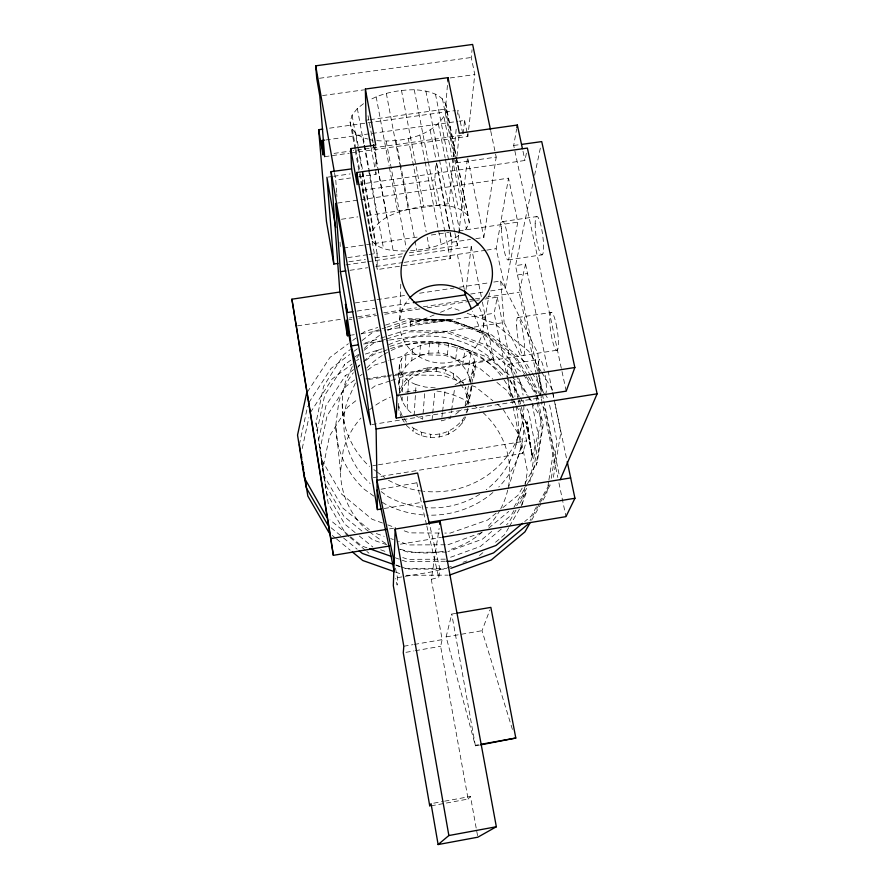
<?xml version="1.0" encoding="UTF-8"?>
<svg xmlns="http://www.w3.org/2000/svg" width="889" height="889" viewBox="0 0 889 889"><rect width="100%" height="100%" fill="white"/><g stroke="black" fill="none" stroke-linecap="round" stroke-linejoin="round"><path stroke-width="0.67" stroke-dasharray="4.45 3.33" d="M399.439 364.512C398.561 374.525 407.629 381.37 416.03 384.593L414.185 414.896C396.972 404.106 397.805 382.214 399.439 364.512C401.595 354.4 411.385 348.732 420.43 345.554C435.088 341.02 451.568 341.576 465.169 349.044C477.56 355.055 476.404 369.635 472.77 380.77M399.761 319.707L400.839 281.724M399.917 370.38L399.272 392.449M401.45 417.941L398.739 409.596L398.739 403.762M398.905 383.481L401.006 374.78L401.517 358.745M402.095 401.061L402.228 397.094M402.417 391.805L402.973 375.936M401.006 374.78L405.406 366.924L405.94 353.455M395.472 568.193L397.472 577.65L397.139 585.095L395.727 578.395M407.173 408.718L408.462 380.792M410.185 326.274L410.507 319.429L449.145 319.884L485.527 332.653L515.498 356.333L527.688 375.758M405.406 366.924L411.807 360.445L412.396 348.966M465.658 416.93C457.024 436.432 430.576 443.667 413.118 431.343L413.329 428.142L410.407 425.564M411.807 360.445L419.764 355.778L420.43 345.554M444.856 231.496L434.743 179.867L435.966 162.943M424.642 393.716L422.631 419.163L415.385 415.507M455.512 158.787L445.511 109.069L447.812 80.377M426.509 524.654L416.797 482.771L417.097 479.115M421.275 435.466L421.542 432.298L413.329 428.142M419.764 355.778L428.731 353.211L429.543 343.41M400.406 392.482A35.038 33.215 6.2 0 1 427.187 371.558L427.487 367.99C442.044 365.901 457.691 372.791 464.736 385.937M465.514 405.728C480.805 384.804 462.991 354.044 438.133 352.933L439.088 342.476M454.712 232.096L449.067 203.581L453.39 158.253M453.523 156.886L456.279 128.038M457.591 114.303L457.979 110.192L463.058 135.117L353.233 150.674M432.076 419.875L432.599 414.552M432.732 413.218L434.965 390.56M490.806 131.294L496.206 157.086L456.324 162.82L456.868 157.442M457.002 156.097L459.313 133.228M427.187 371.558L436.266 371.28L436.621 367.713M430.265 437.444L430.598 434.288C444.089 435.721 457.335 428.031 464.436 416.963M468.636 129.516L474.804 74.554L471.248 57.496L472.07 49.673M362.379 172.177L362.901 190.224L377.258 269.556L450.19 258.677L451.923 242.208L450.078 232.807M463.191 133.783L464.603 120.415L459.113 121.193M350.577 153.019L467.87 136.384L468.492 130.894M409.329 252.809L457.402 245.664L458.646 234.774M458.802 233.407L467.392 158.498M447.311 354.944L448.656 343.376M442.422 412.796L441.466 420.897L450.534 418.252L451.445 411.563M442.589 411.44L445.145 389.838M460.469 379.636L459.946 383.126L453.201 377.258L445.133 373.224L445.556 369.668M466.025 289.492L471.226 246.531L407.195 255.921M439.455 437.132L439.844 433.976M368.357 531.133L366.19 529.566A84.677 81.377 5.6 0 1 340.487 471.637L343.187 450.556A84.677 81.377 5.6 0 1 360.912 418.074M340.487 471.637L335.742 425.42L338.753 402.239A94.001 89.489 5.9 0 1 353.333 372.747M455.668 359.112L457.468 345.51M453.201 377.258L453.69 373.736M451.634 410.218L454.735 387.46M448.223 434.565L448.667 431.398M431.087 805.834L468.114 799.055L440.622 646.314L442.177 639.624L431.298 579.328L439.122 528.41M475.859 238.663L483.838 237.474L496.206 157.086M462.647 365.168L465.169 349.044M467.77 372.713L470.814 353.455M537.212 402.673L542.223 427.853L536.089 465.303L537.212 462.169L543.19 425.031L538.39 401.917M548.702 481.227L546.735 493.451L541.634 502.663M548.924 479.871L553.514 451.356L545.124 409.729L540.812 402.695M551.291 478.293L557.103 442.077L549.313 403.617M468.025 404.884L467.692 398.694L464.88 390.438L465.447 386.993L468.27 395.305L468.747 404.017M509.43 526.399L521.91 504.796L524.777 487.239M524.988 485.883L527.41 471.037L520.632 437.632L503.33 409.662M529.888 481.849L535.589 447.178L528.544 411.507L524.332 404.562M470.681 381.237L474.404 358.812M462.091 423.531L462.636 420.286M465.114 405.54L468.881 383.148M469.103 381.837L469.992 376.569L473.981 370.58L475.504 364.646M469.203 398.917L473.981 370.58M467.692 398.694L468.27 395.305M471.17 390.171L471.859 386.148M482.405 302.027L493.695 360.078L387.593 376.536M539.39 373.48L537.845 353.266L505.285 288.658L496.118 248.687L508.53 178.156L335.642 203.359M431.298 579.328L438.722 577.35L440.066 569.738L429.765 525.421M566.204 391.138L513.698 145.452L516.609 129.105M483.305 327.496L489.472 292.748M490.65 290.936L505.285 288.658L517.809 222.117L508.53 178.156M496.918 382.459L507.03 390.604L511.319 397.672L494.162 313.261L497.251 297.159L484.905 299.037M358.534 184.412L524.977 160.476L526.666 151.797M348.91 536.534L345.743 533.9L328.23 503.53L322.674 469.503L329.519 436.021L347.721 407.073L357.511 399.472M350.766 360.156L344.165 365.079L344.576 364.657L324.674 395.283L317.095 430.932L315.951 423.042L323.607 386.248L343.821 354.489L350.288 349.544M537.578 371.202L515.52 265.633L533.467 180.689M534.6 175.3L540.868 145.64M302.238 448.501L308.861 417.608M299.349 444.678L307.616 406.284M467.647 408.884L465.036 415.863M467.069 412.196L467.892 408.573M536.367 374.691L519.165 292.225L525.543 264.122L515.52 265.633M479.393 745.115L475.415 745.827L446.122 636.891L451.756 614.088L455.79 613.388M355.044 149.274L350.11 121.993L352.088 115.237L357.334 108.458L364.512 102.924M515.92 445.011L521.387 426.609M508.13 488.75L521.41 445.922M373.302 477.626L522.565 453.434L526.555 440.9L519.921 408.351M530.789 461.191L532.478 456.257L525.944 421.753L532.255 456.89L527.31 421.73L532.1 457.357L541.868 419.408L532.033 403.295M521.91 504.796L526.666 491.561L518.643 505.508M405.428 251.009C394.171 250.82 380.47 250.776 372.558 241.441L370.58 235.218C378.281 214.416 404.562 210.048 423.764 206.07C438.521 205.292 458.257 203.003 468.314 216.271L469.314 222.683L466.358 228.584L463.791 231.096M512.42 729.458L482.005 630.701L489.861 609.976M376.825 140.64C402.072 142.618 435.799 136.417 446.778 110.747C447.1 94.212 427.176 90.322 414.252 89.756C398.717 89.878 382.803 92.8 369.079 100.335M550.213 484.994L529.988 520.643M553.38 477.304L560.848 432.398L554.247 399.939M355.378 383.07L347.01 401.861A87.266 83.066 6.1 0 0 369.391 482.916L370.102 483.438M352.311 366.546L345.51 381.748A90.878 86.155 6.1 0 0 368.802 465.869L369.535 466.414M531.611 520.198L540.968 503.83M536.5 506.786L531.1 516.22L524.721 521.543M539.201 502.074L550.002 483.205M514.02 507.063L526.766 484.927M527.444 483.76L532.811 474.437L538.834 437.721L531.622 401.339L528.755 396.627M513.986 510.43L511.264 515.164L498.896 525.455M516.72 505.685L527.622 486.728M515.964 510.153L508.619 522.932L506.519 524.677M508.741 527.599L504.574 534.8L493.051 544.29M522.154 488.128L518.054 495.217L501.374 508.864M524.899 483.416L537.212 462.169M475.415 745.827L451.756 614.088M310.472 412.429L332.142 379.003L352.088 364.034M307.338 392.116L329.975 357.411L348.388 343.699M308.928 402.506L331.086 368.424L349.699 354.511M468.114 799.055L470.481 796.455L477.582 835.838M501.285 529.033L480.36 546.468L449.223 557.747M488.772 528.055L508.752 511.442M491.684 531.455L482.416 539.167L447.923 551.647M479.427 555.514L483.616 552.069M496.173 513.12L487.828 519.943L450.19 533.1L444.811 533.067M455.668 414.185L461.813 409.296M371.669 388.493L374.936 385.959L390.138 380.892M362.145 340.465L374.002 331.386L385.737 327.541M356.522 360.712L358.745 359.045M354.544 379.97L345.765 386.559L327.108 415.719L319.862 450.045L325.585 485.05L343.887 516.331L362.012 531.111M360.034 375.847L362.223 374.202M367.713 370.08L374.291 365.146L388.86 360.578M354.078 351.244L357.356 348.788M353.611 369.591L344.988 376.047L345.388 375.647L325.919 405.717L318.506 440.7L324.352 476.371L343.032 508.264L369.291 529.644M357.923 366.357L360.078 364.746M365.468 360.712L374.102 354.255L381.914 351.822M352.722 340.465L355.967 338.042M361.379 334.008L364.634 331.586L377.681 327.53M355.178 356.867L358.478 354.4M363.99 350.299L373.902 342.91L380.303 340.909M410.551 250.776C428.109 249.565 445.822 244.586 460.369 234.429M455.101 384.781L469.992 376.569M434.188 314.917L410.262 324.763L449.289 319.929L410.44 320.962L449.067 320.873L485.427 334.342L515.031 358.245L535.189 391.327L534.834 390.749L536.945 401.35M440.477 312.328L451.812 307.661L460.769 310.95M448.012 544.757L484.561 531.555M451.268 566.437L443.455 569.193L407.206 569.027L400.906 566.749M463.002 562.304L466.903 560.926M391.404 380.47L407.884 374.991L442.766 375.347L465.492 383.37M387.037 327.119L410.507 319.429M365.39 354.055L382.192 348.777M389.949 346.343L405.451 341.476L447.723 342.554L487.428 357.156L510.597 376.014M365.023 343.054L379.525 338.52M380.848 338.109L405.906 330.264L449.034 331.397L489.55 346.288L522.876 373.369M390.182 360.156L408.729 354.344L445.1 355.344L479.26 368.002L492.762 379.058M385.504 325.096L406.373 318.595L450.39 319.773L491.75 334.975L525.777 362.579L531.466 371.846M383.215 351.411C423.842 333.764 473.893 344.643 504.563 376.325M381.592 340.52L385.437 339.32M386.715 338.92L409.796 331.764L447.689 332.842L483.283 346.032L512.253 369.491L515.12 374.213M440.066 569.738L432.465 571.76L397.472 577.65M433.765 803.167L443.289 801.422M444.644 801.178L470.481 796.455M381.059 489.217L416.797 482.771M475.793 745.226L478.46 744.749M405.94 652.326L413.941 650.937M415.274 650.704L440.622 646.314M446.122 636.891L482.005 630.701M403.806 646.247L413.063 644.647M414.396 644.425L442.177 639.624M400.406 544.179L441.455 537.356M389.493 528.899L393.583 528.222M384.237 508.486L422.431 502.218M372.969 465.669L377.08 465.003M378.458 464.78L526.555 440.9M371.991 424.531L541.257 397.727L539.49 374.825M508.364 364.279L539.567 359.4M470.692 294.037L485.327 291.759M365.79 378.936L386.226 375.769M387.593 375.558L493.862 359.089M368.546 379.492L386.226 376.747M556.581 350.288L493.695 360.078L472.459 311.161M351.522 335.086L354.267 334.675M361.123 333.619L385.804 329.841M387.182 329.63L494.162 313.261M363.59 344.032L388.149 340.265M389.515 340.065L504.141 322.507L530.3 375.536M404.351 262.344L485.438 250.309M486.772 250.109L496.118 248.687M517.487 274.979L527.521 273.468L547.802 369.591M297.426 325.885L342.598 319.029M349.433 317.995L352.177 317.573M357.645 316.751L375.447 314.039M383.659 312.795L416.508 307.816M423.353 306.772L473.993 299.082M475.359 298.882L480.838 298.048M486.316 297.215L519.165 292.225M349.133 319.684L351.877 319.262M358.734 318.218L376.558 315.506M384.793 314.262L420.453 308.839M427.309 307.794L468.447 301.538M469.825 301.327L475.304 300.493M476.682 300.282L479.427 299.871M518.043 317.473L551.502 312.406M343.465 248.098L417.597 237.052M431.321 235.007L449.167 232.351M458.78 230.918L517.809 222.117M508.23 259.899L542.212 254.799M355.055 302.938L375.658 299.837M377.036 299.626L405.873 295.292M419.608 293.226L453.946 288.058M459.446 287.225L488.283 282.891M493.784 282.057L500.651 281.024L505.285 288.658M357.078 311.072L374.902 308.405M381.759 307.383L411.907 302.86M502.429 221.628L536.489 216.605M347.81 257.632L367.779 254.676M369.102 254.476L377.092 253.298L362.19 170.899M451.923 242.208L470.548 239.452M348.91 261.777L365.39 259.332M375.002 257.899L403.839 253.621M341.454 219.272L357.8 216.883M367.335 215.494L449.067 203.581M345.877 264.911L366.324 261.911M367.679 261.71L401.739 256.721M349.933 270.312L367.624 267.722M375.78 266.522L402.995 262.533M362.901 190.224L434.743 179.867M328.274 177.055L332.364 176.467M333.731 176.278L350.099 173.933M482.716 317.295L485.394 316.917M325.963 139.94L457.735 121.382M334.008 153.397L351.855 150.874M324.663 156.686L349.21 153.208M336.62 192.469L335.775 180.056L350.544 177.967M358.589 176.822L376.036 174.355L376.014 171.688M366.057 120.204L368.802 119.826M370.168 119.637L445.511 109.069M329.563 128.172L455.246 110.569M319.495 78.276L471.248 57.496M322.54 95.568L363.69 89.889M450.112 77.965L474.804 74.554M513.698 145.452L520.276 144.574M428.731 353.211L438.133 352.933M445.322 544.768L408.973 544.957L398.539 541.312M446.645 552.113L408.44 552.313L399.494 549.191M445.333 559.159L407.918 559.359L402.728 557.536M445.433 561.27L405.584 561.415L395.294 557.792M405.106 568.516L446.667 568.36M406.006 575.294L448.045 575.139M439.433 533.044L409.873 532.867L402.039 530.055M435.232 387.904L425.175 387.026L416.03 384.593M436.266 371.28L445.133 373.224M421.542 432.298L430.598 434.288M350.11 121.993C350.877 131.45 359.389 137.351 368.035 139.051M369.224 139.373L372.813 140.373L373.313 143.096M376.358 533.578L384.181 536.311M390.704 538.59L393.316 539.501M386.726 544.724L372.669 539.812L366.279 534.589M380.681 549.813L387.171 552.091M367.001 547.835L361.867 546.024L329.941 519.854M471.803 385.604L475.593 386.948L492.884 400.739M396.027 565.315L402.517 567.593M395.494 572.072L400.728 573.916M382.47 522.999L372.035 519.243L341.52 494.017L322.085 460.513L315.951 423.042M387.693 524.877L395.516 527.699M395.872 564.926L399.65 566.293M467.17 313.306L494.051 323.174L528.811 351.333L541.157 371.402M373.847 496.129L364.246 489.261A94.001 89.489 5.9 0 1 335.742 425.42M382.381 502.241L384.27 503.596A94.001 89.489 5.9 0 0 425.442 515.053M369.446 531.911L384.204 542.534A84.677 81.377 5.6 0 0 386.515 543.735M373.858 469.592L376.025 471.192M377.103 471.981L384.67 477.56M381.125 491.584L387.737 496.473A87.266 83.066 6.1 0 0 423.986 507.552M497.207 404.195L502.607 408.507M511.653 376.869L520.076 383.726L527.11 395.238M355.144 532.6L344.699 524.066L326.774 493.384L321.151 459.024L322.674 469.503M359.323 536.011L372.902 547.091M331.086 527.777L342.543 537.178M343.587 538.034L357.122 549.158M332.286 535.445L335.431 538.034M336.487 538.901L350.155 550.147M349.966 537.412L365.801 550.58M366.857 551.458L368.979 553.214M406.362 425.364L413.118 431.343M509.864 380.659L519.42 396.461M460.646 384.17L464.88 390.438M406.517 422.119L401.572 414.652L398.839 406.262M402.15 418.997L404.251 422.175M528.399 376.903L535.567 388.326L536.7 393.76M541.879 372.591L552.047 389.126L552.602 391.827M532.178 373.002L544.246 392.694M544.957 393.849L548.513 399.639M523.588 374.536L535.789 394.483M536.512 395.649L540.101 401.517M527.81 396.383L531.322 402.139M515.842 375.391L528.033 395.449M520.121 397.616L523.632 403.406M512.031 398.85L515.598 404.751M516.309 405.929L525.599 421.253L532.478 456.257M530.911 376.758L540.034 395.261M426.82 526.01L438.722 577.35M522.999 151.286L524.977 160.476M525.543 264.122L527.521 273.468M548.091 370.946L552.369 391.26M552.658 392.616L566.649 458.957M537.867 372.558L542.112 392.882M542.39 394.238L543.523 399.661M543.812 401.017L559.381 475.559M536.645 376.047L557.792 477.437M558.925 482.849L565.971 516.642M536.978 395.127L538.112 400.561M464.603 120.415L467.058 132.394M467.325 133.728L467.87 136.384M552.869 393.182L553.969 398.594M497.251 297.159L517.987 398.861M518.265 400.217L519.643 406.995M467.814 158.475L483.838 237.474M511.531 399.005L522.565 453.434M445.578 103.368L456.268 156.42M456.535 157.775L468.314 216.271M446.778 110.747L456.013 156.597M456.279 157.942L469.314 222.683M455.79 160.131L456.324 162.82M471.226 246.531L481.305 296.615M442.4 98.657L465.214 212.238M444.078 117.415L451.956 156.731M452.223 158.086L466.358 228.584M435.466 94.112L458.291 208.448M438.377 123.927L445.078 157.609M445.345 158.964L459.824 231.729M454.979 233.451L457.402 245.664M425.864 91.067L439.244 158.698M439.51 160.053L448.601 206.048M457.413 254.565L464.314 289.492M430.109 129.838L435.732 158.353M436.799 163.787L451.79 239.83M436.321 162.976L449.812 231.462M445.122 232.862L450.19 258.677M414.252 89.756L428.054 160.398M428.32 161.754L436.81 205.226M419.852 134.806L424.853 160.52M425.12 161.876L438.299 229.562M438.566 230.907L441.2 244.453M401.461 90.311L423.764 206.07M408.251 138.517L426.175 231.796M427.209 237.207L429.287 248.02M396.038 140.762L414.752 239.497M415.007 240.852L416.808 250.32M386.326 93.389L399.739 164.243M400.006 165.598L408.262 209.193M386.215 141.273L406.284 248.331M376.158 96.745L389.149 166.143M389.404 167.51L397.816 212.415M373.558 144.451L377.836 167.588M378.092 168.954L393.182 250.631M368.046 115.703L373.058 142.829M373.313 144.185L377.569 167.243M377.825 168.599L386.837 217.427M371.046 147.285L375.291 170.299M375.547 171.644L376.036 174.355M363.257 137.728L369.446 171.521M369.691 172.877L383.537 248.587M357.334 108.458L363.823 143.974M364.079 145.329L368.324 168.554M368.568 169.921L378.303 223.183M355.967 133.606L376.225 245.197M352.088 115.237L357.5 145.107M357.756 146.463L361.934 169.532M352.244 129.183L355.667 148.107M355.911 149.463L360.067 172.455M360.312 173.811L372.558 241.441M355.289 150.641L359.234 172.466M359.478 173.833L370.58 235.218M334.575 173.266L335.775 180.056M500.651 281.024L504.141 322.507M342.243 404.006L343.876 423.32M336.72 193.846L336.909 196.602M340.02 242.086L340.487 248.976M398.483 403.395L398.739 409.596M375.758 146.385L376.003 170.355M377.092 253.298L377.258 269.556M479.327 307.572A41.961 39.116 6.4 0 1 464.991 356.689A41.961 39.116 6.4 0 1 410.629 349.944A41.961 39.116 6.4 0 1 408.907 298.826M544.49 394.094A17.747 2.878 81.3 0 1 539.279 374.958M538.901 371.635A17.747 2.878 81.3 0 1 539.767 359.323A17.747 2.878 81.3 0 1 544.301 370.846M545.146 375.369A17.747 2.878 81.3 0 1 545.902 393.427M512.542 397.583A17.78 2.5 81.2 0 1 508.297 378.681M507.83 374.358A17.78 2.5 81.2 0 1 508.708 364.223A17.78 2.5 81.2 0 1 512.731 375.803M513.564 380.336A17.78 2.5 81.2 0 1 514.887 396.327M523.865 405.584A90.878 86.155 6.1 0 1 423.475 491.261M422.131 491.095A90.878 86.155 6.1 0 1 387.915 479.96M356.867 357.878A90.878 86.155 6.1 0 1 359.223 354.633M364.401 348.455A90.878 86.155 6.1 0 1 379.636 335.331M387.726 330.441A90.878 86.155 6.1 0 1 518.42 377.114M518.876 378.358A90.878 86.155 6.1 0 1 523.054 395.049M523.632 400.328A90.878 86.155 6.1 0 1 523.799 402.961M515.864 406.006A87.266 83.066 6.1 0 1 486.227 489.739M479.649 494.317A87.266 83.066 6.1 0 1 425.353 507.663M366.757 368.035A87.266 83.066 6.1 0 1 382.792 355.1M383.981 354.378A87.266 83.066 6.1 0 1 387.571 352.333M391.26 350.455A87.266 83.066 6.1 0 1 503.363 378.947M504.152 380.07A87.266 83.066 6.1 0 1 515.52 404.695M398.628 396.294A35.282 33.426 6.2 0 1 427.487 367.99M519.343 399.739A94.001 89.489 5.9 0 1 498.751 487.016M492.884 492.517A94.001 89.489 5.9 0 1 426.831 515.12M357.756 367.357A94.001 89.489 5.9 0 1 359.634 365.312M363.49 361.479A94.001 89.489 5.9 0 1 381.592 348.277M388.682 344.699A94.001 89.489 5.9 0 1 507.686 376.48M509.897 379.792A94.001 89.489 5.9 0 1 518.454 397.15M507.719 490.05A84.677 81.377 5.6 0 1 500.707 508.83M500.074 509.997A84.677 81.377 5.6 0 1 487.216 527.388M482.271 532.078A84.677 81.377 5.6 0 1 449.601 549.702M443.222 551.247A84.677 81.377 5.6 0 1 400.028 549.146M369.58 409.751A84.677 81.377 5.6 0 1 390.249 397.161M405.717 392.216A84.677 81.377 5.6 0 1 416.508 390.549M436.899 391.06A84.677 81.377 5.6 0 1 472.226 404.295M473.359 405.051A84.677 81.377 5.6 0 1 479.882 409.918M482.927 412.54A84.677 81.377 5.6 0 1 508.53 486.15M556.814 327.374L555.836 322.651A19.169 3.345 81.6 0 0 549.758 318.44A19.169 3.345 81.6 0 0 555.258 348.821A19.169 3.345 81.6 0 0 557.603 332.375L556.814 327.374M516.676 325.874A19.214 2.923 81.6 0 0 523.199 355.433A19.214 2.923 81.6 0 0 522.11 328.108A19.214 2.923 81.6 0 0 516.676 325.874M501.429 228.373A19.414 2.9 82.1 0 0 507.43 259.677A19.414 2.9 82.1 0 0 507.219 234.151A19.414 2.9 82.1 0 0 501.429 228.373M535.178 223.383A19.38 3.334 82.3 0 0 541.312 254.598A19.38 3.334 82.3 0 0 541.679 229.04A19.38 3.334 82.3 0 0 535.178 223.383"/><path stroke-width="1.33" d="M396.294 418.074L396.916 395.483L356.711 172.499L527.377 148.074L574.85 367.501L566.204 391.138L396.294 418.074L351.599 168.899L350.722 148.596L375.747 145.063L365.357 89.056L448.023 77.643L459.313 133.228L517.331 125.027L522.432 148.652M395.161 529.088L393.338 585.74L403.806 646.247L403.273 652.782L429.765 806.079L431.054 803.667L438.121 844.55L477.826 837.194L496.34 826.759L440.155 521.643L395.161 529.088L448.867 835.538L438.121 844.55M447.812 80.377L448.023 77.643M465.703 292.17L465.369 294.859L471.37 308.661M439.744 524.354L440.155 521.643M516.842 127.749L517.331 125.027M306.583 393.271L297.537 435.088L304.349 477.86L326.752 517.231M560.226 479.616L597.108 393.827L541.723 141.595L521.599 144.396M567.226 461.658L574.939 498.262L565.971 516.642L442.822 537.123M530.266 522.532L524.921 531.889L491.261 559.992L449.401 575.139M457.146 613.154L490.85 607.387L515.809 738.037L480.727 744.871M522.588 523.31L495.995 545.479L452.301 561.248L446.8 561.259M527.944 524.221L493.573 552.891L450.823 568.338M448.867 835.538L496.34 826.759M481.127 744.271L515.809 738.037M351.599 168.899L331.075 171.655L339.865 292.025L291.892 299.193L333.353 555.336L389.46 546.002M333.353 555.336L330.852 538.59L386.759 529.355M429.031 522.365L574.939 498.262M350.144 335.297L347.399 335.72L346.388 320.096L371.602 465.892L371.935 477.849L377.414 509.608L381.503 508.941M423.797 501.996L570.649 477.915M377.414 509.608L376.114 428.987L597.108 393.827M396.916 395.483L574.85 367.501M352.966 311.695L347.488 312.506L345.443 304.382L351.311 345.91L358.134 344.865M413.285 302.66L465.369 294.859L464.58 290.825M322.74 129.127L318.64 129.705L326.463 221.45L333.797 264.022L337.92 263.411M347.488 312.506L340.409 271.701L345.854 270.912M318.64 129.705L323.029 154.953L321.84 140.518L324.585 140.129M321.84 140.518L324.663 156.686L319.796 95.945L316.762 78.643L315.706 65.819L472.626 44.45L490.528 129.938M369.58 548.746L391.438 556.436M393.438 564.393L362.334 553.425L359.2 550.858M394.183 571.605L362.779 560.514L352.255 551.869M327.963 525.21L306.238 487.705L302.149 462.269M329.13 532.855L307.838 496.062L304.894 477.771M351.311 345.91L370.624 424.742L364.423 379.147L344.521 265.111L343.465 248.098L335.642 203.359L340.409 271.701M429.454 524.077L417.597 473.037L376.936 480.338L394.327 562.781M377.092 489.928L394.316 571.694M370.802 145.929L366.057 120.204L365.357 89.056M350.722 148.596L357.167 184.612L356.711 172.499M315.706 65.819L334.342 171.899M331.075 171.655L376.114 428.987M335.698 227.428L326.919 177.255L333.797 264.022M339.865 292.025L347.399 335.72M291.892 299.193L330.852 538.59M301.293 455.201L301.715 457.857M302.36 461.836L302.782 464.491M303.205 467.147L303.627 469.803M304.049 472.459L304.471 475.115M299.349 444.678L301.715 459.569M409.785 297.859A41.961 39.116 6.4 0 1 478.071 305.294M412.107 299.782A45.75 42.194 6.5 0 0 489.872 287.469A45.75 42.194 6.5 0 0 438.221 231.162A45.75 42.194 6.5 0 0 412.107 299.782"/></g></svg>
